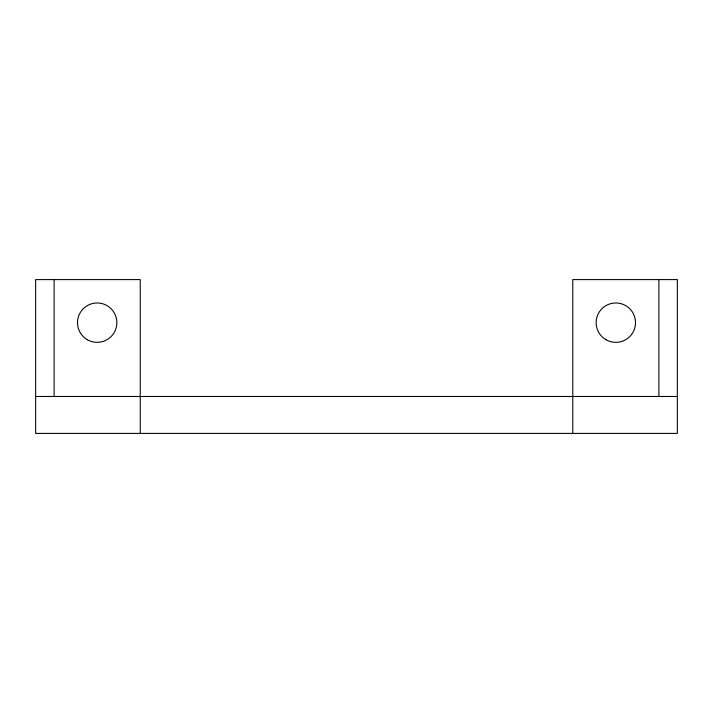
<?xml version="1.0" encoding="UTF-8"?>
<svg xmlns="http://www.w3.org/2000/svg" width="713" height="713" viewBox="0 0 713 713"><rect width="100%" height="100%" fill="white"/><g stroke="black" fill="none" stroke-linecap="round" stroke-linejoin="round"><path stroke-width="1.07" d="M35.65 396.49L677.35 396.49M658.892 279.594L658.892 396.49M572.762 433.406L572.762 279.594L677.35 279.594L677.35 433.406L35.65 433.406L35.65 279.594L140.238 279.594L140.238 433.406M54.108 279.594L54.108 396.49M87.334 339.709A19.688 19.688 0 0 0 116.861 322.659A19.688 19.688 0 0 0 87.334 305.61A19.688 19.688 0 0 0 87.334 339.709M605.979 339.709A19.688 19.688 0 0 0 635.515 322.659A19.688 19.688 0 0 0 605.979 305.61A19.688 19.688 0 0 0 605.979 339.709"/></g></svg>
